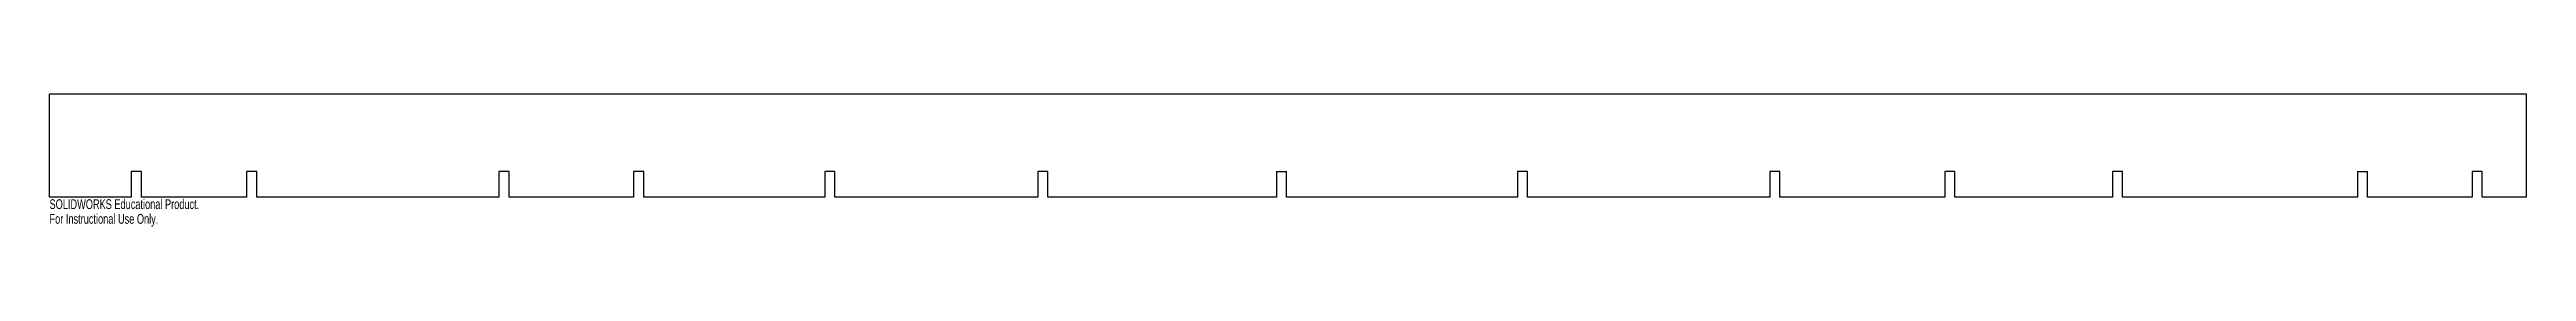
# Model space of a CAD drawing. Header units: inches. Extents: x -47.6 to 0.4, y -0.6 to 2.
import ezdxf

# ---------------------------------------------------------------- set-up
doc = ezdxf.new("R2010")
doc.units = ezdxf.units.IN
doc.header["$MEASUREMENT"] = 0
doc.styles.add('SLDTEXTSTYLE0', font='TXT', dxfattribs={"width": 0.7})

msp = doc.modelspace()

# ---------------------------------------------------------------- linework, layer by layer
at = {"color": 7, "linetype": 'Continuous', "lineweight": 25}
for p, q in [((0.415, 2), (-47.585, 2)), ((-47.585, 0), (-47.585, 2)), ((0.415, 0), (0.415, 2)), ((-46, 0.5), (-46, 0)), ((-45.805, 0.5), (-46, 0.5)), ((-45.805, 0), (-45.805, 0.5)), ((-43.765, 0.5), (-43.765, 0)), ((-43.57, 0.5), (-43.765, 0.5)), ((-43.57, 0), (-43.57, 0.5)), ((-38.875, 0.5), (-38.875, 0)), ((-38.68, 0.5), (-38.875, 0.5)), ((-38.68, 0), (-38.68, 0.5)), ((-36.265, 0.5), (-36.265, 0)), ((-36.07, 0.5), (-36.265, 0.5)), ((-36.07, 0), (-36.07, 0.5)), ((-32.56, 0.5), (-32.56, 0)), ((-32.365, 0.5), (-32.56, 0.5)), ((-32.365, 0), (-32.365, 0.5)), ((-28.435, 0.5), (-28.435, 0)), ((-28.24, 0.5), (-28.435, 0.5)), ((-28.24, 0), (-28.24, 0.5)), ((-23.81, 0.5), (-23.81, 0)), ((-23.81, 0.5), (-23.615, 0.5)), ((-23.615, 0), (-23.615, 0.5)), ((-19.14, 0.5), (-19.14, 0)), ((-18.945, 0.5), (-19.14, 0.5)), ((-18.945, 0), (-18.945, 0.5)), ((-14.25, 0.5), (-14.25, 0)), ((-14.055, 0.5), (-14.25, 0.5)), ((-14.055, 0), (-14.055, 0.5)), ((-10.859, 0.5), (-10.859, 0)), ((-10.664, 0.5), (-10.859, 0.5)), ((-10.664, 0), (-10.664, 0.5)), ((-7.609, 0.5), (-7.609, 0)), ((-7.414, 0.5), (-7.609, 0.5)), ((-7.414, 0), (-7.414, 0.5)), ((-2.859, 0.5), (-2.859, 0)), ((-2.859, 0.5), (-2.664, 0.5)), ((-2.664, 0), (-2.664, 0.5)), ((-0.64, 0.5), (-0.64, 0)), ((-0.445, 0.5), (-0.64, 0.5)), ((-0.445, 0), (-0.445, 0.5)), ((-46, 0), (-47.585, 0)), ((-43.765, 0), (-45.805, 0)), ((-38.875, 0), (-43.57, 0)), ((-36.265, 0), (-38.68, 0)), ((-32.56, 0), (-36.07, 0)), ((-28.435, 0), (-32.365, 0)), ((-23.81, 0), (-28.24, 0)), ((-19.14, 0), (-23.615, 0)), ((-14.25, 0), (-18.945, 0)), ((-10.859, 0), (-14.055, 0)), ((-7.609, 0), (-10.664, 0)), ((-2.859, 0), (-7.414, 0)), ((-0.64, 0), (-2.664, 0)), ((0.415, 0), (-0.445, 0))]:
    msp.add_line(p, q, dxfattribs=at)

# ---------------------------------------------------------------- texts
at = {"color": 7, "linetype": 'Continuous', "char_height": 0.1903, "attachment_point": 1, "style": 'SLDTEXTSTYLE0'}
for s, insert in [('SOLIDWORKS Educational Product.', (-47.585, -0.04)), ('For Instructional Use Only.', (-47.585, -0.326))]:
    msp.add_mtext(s, dxfattribs=dict(at, insert=insert))

doc.saveas('drawing.dxf')
